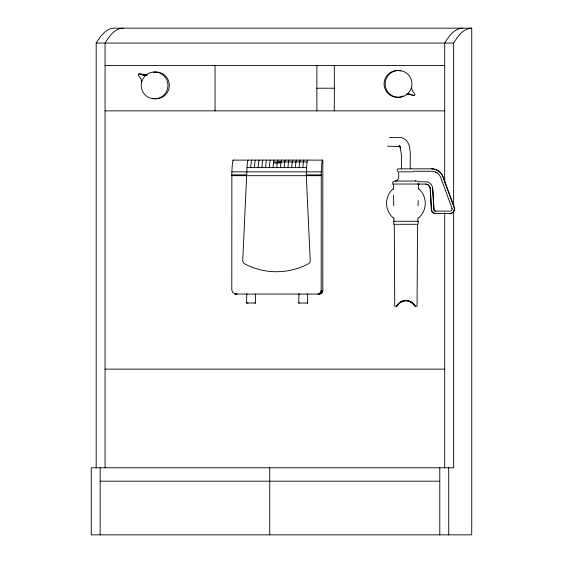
<?xml version="1.0" encoding="UTF-8"?>
<svg xmlns="http://www.w3.org/2000/svg" width="563" height="563" viewBox="0 0 563 563"><rect width="100%" height="100%" fill="white"/><g stroke="black" fill="none" stroke-linecap="round" stroke-linejoin="round"><path stroke-width="0.84" d="M255.384 294.076L255.511 303.021L246.573 303.014L246.749 294.076M299.256 303.021L298.714 303.021L298.897 294.076M298.714 303.021L307.651 303.021L307.651 294.076L307.109 294.076M233.307 160.279A121.587 2.991 90 0 0 231.865 171.87L231.794 289.896L232.653 292.436L235.425 294.041L319.643 294.041L321.762 292.999L322.803 290.888L322.831 160.694A121.587 2.991 90 0 0 321.255 171.87L321.184 290.409L320.108 292.999L317.996 294.041M417.521 224.278L417.07 306.244L414.938 306.244L413.038 303.64L410.153 301.677M248.072 160.11A121.587 2.991 -90 0 0 247.009 167.612L242.752 260.303A3.857 3.857 0 0 0 244.849 263.92L247.889 265.476A68.651 68.63 -90 0 0 305.09 265.476L308.243 263.857A3.652 3.652 0 0 0 310.234 260.662L306.286 175.691L306.603 167.612A121.587 2.991 90 0 1 307.665 160.11M417.816 221.294L417.873 217.832M418.07 205.699L418.147 200.498M418.33 189.238L418.415 184.038M273.083 167.612A121.587 2.991 90 0 1 273.47 162.981L273.604 161.919A121.587 2.991 90 0 1 274.146 160.11M280.536 167.612A121.587 2.991 -90 0 1 280.923 162.981L281.057 161.919A121.587 2.991 90 0 1 281.591 160.11M277.869 160.11A121.587 2.991 90 0 0 277.327 161.919L277.2 162.981A121.587 2.991 -90 0 0 276.806 167.612M392.488 183.109L393.094 181.659L394.543 181.061L417.141 181.061M396.514 306.244L399.512 302.69M141.679 81.931L143.016 78.693L145.141 75.921L147.907 73.788A13.413 13.371 -90 0 1 167.514 81.931A13.413 13.371 -90 0 1 154.593 98.814A13.413 13.371 -90 0 1 141.679 81.931L141.046 78.911L138.132 74.858L138.948 73.802L140.328 73.802L146.07 75.217M411.504 87.385L410.167 90.622L408.041 93.402L405.269 95.534A13.413 13.385 -90 0 1 385.648 87.385A13.413 13.385 -90 0 1 398.576 70.502A13.413 13.385 -90 0 1 411.504 87.385L412.144 90.404L415.058 94.464L414.234 95.52L413.115 95.52L408.907 94.218M96.182 467.79L96.182 43.055C100.284 36.518 105.675 28.326 114.275 28.15L471.731 28.15L471.731 534.85L91.269 534.85L91.269 467.79L453.637 467.79L453.637 211.012M453.637 206.614L453.637 43.055C457.74 36.518 463.131 28.326 471.731 28.15M397.415 304.977L396.964 305.681L397.584 304.977M398.034 304.119L398.893 303.239M398.28 304.119L400.342 302.394M399.962 302.394L401.215 301.677M400.033 302.282L402.608 301.092M400.575 302.282L403.073 301.092M401.778 301.409L402.967 300.945M402.362 301.409L403.502 300.945M401.644 301.677L398.759 303.64L396.859 306.244L394.726 306.244L394.276 224.278M146.232 75.076L143.157 75.104L138.948 73.802M406.95 94.239L410.026 94.218L414.234 95.52M403.65 300.846L407.535 300.846M395.184 181.061C399.737 180.892 398.71 174.678 398.555 171.814L413.165 171.814M403.439 300.945L404.593 300.79M404.262 300.846L406.212 300.586M146.837 75.182L147.224 75.139L143.544 75.153M123.163 28.15C114.535 28.347 109.201 36.489 105.07 43.055L105.07 467.79M462.8 28.15C454.186 28.326 448.831 36.482 444.7 43.055L444.7 182.898M273.597 162.01L307.124 161.919M231.801 174.917L246.7 174.854M246.573 303.014L247.959 303.014M255.511 303.021L254.856 303.021M96.182 43.055L453.637 43.055M105.07 65.554L444.7 65.554M141.665 74.724L143.037 74.724M143.157 75.104L144.536 75.104M316.878 88.208L334.316 88.208M406.979 94.112L408.872 94.105M406.599 94.134L407.718 94.134M408.14 94.127L410.026 94.218M410.399 94.591L411.518 94.591M105.07 110.862L444.7 110.862M389.434 137.597L401.349 137.597C413.805 140.771 409.125 159.955 410.462 168.801M400.413 146.535L387.513 146.218M233.173 160.11L322.564 160.11M273.47 162.981L280.923 162.981M247.009 167.612L306.603 167.612M411.391 168.83L398.175 168.879L397.119 169.935L397.506 171.377M411.666 168.83L431.737 168.83A12.062 12.055 -90 0 1 443.06 176.747L454.271 207.381A4.581 4.581 0 0 1 449.971 213.539L435.551 213.539A4.208 4.208 0 0 1 431.349 209.57L430.174 188.732A4.976 4.976 0 0 0 425.839 184.08M413.559 171.229L432.722 171.279A9.662 9.655 -90 0 1 440.386 176.662L452.11 208.542A2.182 2.182 0 0 1 450.273 211.111L435.825 211.146M231.865 171.87L321.255 171.87M231.794 175.691L321.184 175.691M417.718 181.68L427.218 181.87A7.375 7.375 0 0 1 432.63 187.676M392.488 184.038L419.308 184.038M417.669 184.08L426.001 184.08A4.976 4.976 0 0 1 430.343 188.732L431.518 209.57A4.208 4.208 0 0 0 435.713 213.539M321.149 290.888L322.803 290.888M321.058 291.36L322.705 291.36M320.903 291.81L322.55 291.81M320.692 292.239L322.339 292.239M320.424 292.64L322.071 292.64M320.108 292.999L321.762 292.999M319.749 293.316L321.396 293.316M319.348 293.583L321.001 293.583M234.37 293.759L237.072 294.041M318.918 293.795L320.572 293.795M234.891 293.935L236.537 293.935M318.468 293.949L320.115 293.949M105.07 369.131L444.7 369.131M100.158 481.196L439.787 481.196M299.256 294.076L298.714 294.076M247.115 294.076L246.573 294.076M307.109 303.021L307.651 303.021M306.293 174.854L321.191 174.917M277.327 161.919L281.043 162.01M433.982 209.957L434.073 210.098A1.809 1.809 0 0 0 435.009 211.012L435.868 211.146M407.204 300.79L408.365 300.945M406.148 300.586L408.9 300.945M435.192 211.062L435.044 211.012A1.809 1.809 0 0 1 434.073 210.098M415.325 180.8L415.74 180.941M408.724 301.092L411.229 302.282M408.295 300.945L409.435 301.409M408.837 300.945L411.764 302.282M409.188 301.092L413.502 303.64L415.283 306.244M235.531 293.513L236.024 293.759M399.631 146.056L400.089 146.373L399.146 145.388L400.455 148.456L400.244 147.689L401.37 154.515L401.518 168.83M411.454 302.394L414.84 305.681L411.835 302.394M453.813 206.579L442.891 176.747A12.062 12.055 -90 0 0 441.821 174.544M451.948 208.113L452.068 208.542M432.588 187.676L434.024 209.957M432.729 188.528L433.897 209.281M393.382 184.038L393.467 189.238M393.565 195.305L393.734 205.699M393.924 217.832L393.98 221.294M448.725 467.79L448.725 534.85M444.7 212.765L444.7 467.79M439.787 467.79L439.787 534.85M334.316 65.554L334.316 110.862M316.878 65.554L316.878 110.862M269.74 467.79L269.74 534.85M215.038 65.554L215.038 110.862M100.158 467.79L100.158 534.85M435.396 172.018A9.662 9.655 -90 0 1 437.106 172.968M454.109 207.381A4.581 4.581 0 0 1 449.802 213.539M431.575 168.83A12.062 12.055 -90 0 1 441.125 173.538M418.365 188.45A19.374 19.367 -90 0 1 418.365 218.127M393.467 218.127A19.374 19.367 -90 0 1 393.467 188.45M403.382 95.942A13.413 13.385 -90 0 1 384.135 85.231A13.413 13.385 -90 0 1 400.919 70.959M153.354 72.247A13.413 13.371 -90 0 1 169.28 84.084A13.413 13.371 -90 0 1 155.972 98.814M154.227 98.701A13.413 13.371 -90 0 1 152.51 98.356M261.908 167.612A121.587 2.991 -90 0 1 262.97 160.11M258.185 167.612A121.587 2.991 -90 0 1 259.247 160.11M254.462 167.612A121.587 2.991 -90 0 1 255.518 160.11M250.739 167.612A121.587 2.991 -90 0 1 251.795 160.11M291.704 167.612A121.587 2.991 -90 0 1 292.767 160.11M269.36 167.612A121.587 2.991 90 0 1 270.416 160.11M287.982 167.612A121.587 2.991 -90 0 1 289.044 160.11M285.314 160.11A121.587 2.991 -90 0 0 284.779 161.919A121.587 2.991 90 0 0 284.259 167.612M295.434 167.612A121.587 2.991 90 0 1 296.49 160.11M265.637 167.612A121.587 2.991 90 0 1 266.693 160.11M302.88 167.612A121.587 2.991 90 0 1 303.401 161.919A121.587 2.991 -90 0 1 303.943 160.11M299.157 167.612A121.587 2.991 90 0 1 300.213 160.11M418.112 221.294L393.685 221.294L393.685 224.278L418.112 224.278L418.112 221.294"/></g></svg>
